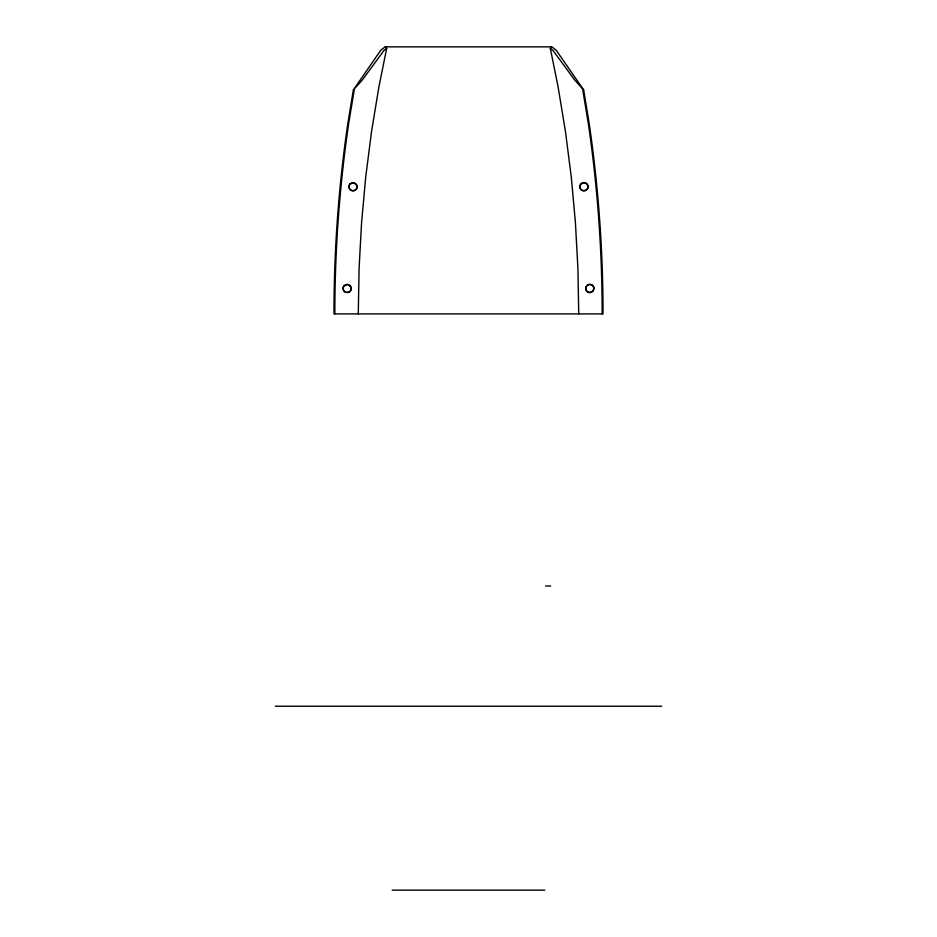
<?xml version="1.0" encoding="UTF-8"?>
<svg xmlns="http://www.w3.org/2000/svg" width="937" height="937" viewBox="0 0 937 937"><rect width="100%" height="100%" fill="white"/><g stroke="black" fill="none" stroke-linecap="round" stroke-linejoin="round"><path stroke-width="1.41" d="M358.262 313.895L359.094 268.181L361.588 222.537L365.723 177.011L371.52 131.672L378.958 86.567L386.665 48.501L385.575 46.85M578.738 313.895L577.906 268.181L575.412 222.537L571.277 177.011L565.479 131.672L558.042 86.567L550.335 48.501L551.424 46.85M353.354 89.94L347.838 123.45A1316.063 1316.063 0 0 0 333.982 313.895L603.018 313.895A1316.063 1316.063 0 0 0 589.162 123.45L583.646 89.94L556.262 50.282L551.87 46.85L385.13 46.85L380.738 50.282L353.354 89.94L362.42 79.868L384.111 50.282L386.665 48.501M354.245 89.776L348.669 123.567A1315.22 1315.22 0 0 0 334.837 313.895M545.557 586.012L550.651 586.012M275.337 706.229L661.663 706.229M392.205 890.15L544.795 890.15M550.335 48.501L552.889 50.282L574.58 79.868L583.646 89.94M582.755 89.776L588.331 123.567A1315.22 1315.22 0 0 1 602.163 313.895M588.003 186.393C588.518 190.363 582.744 192.436 580.612 189.051A3.994 3.912 84.8 0 1 580.272 184.987C581.818 181.298 587.85 182.387 588.003 186.393M593.894 288.116L592.945 291.091L590.169 292.508A4.205 4.111 89 0 1 587.206 291.559L586.492 290.775A3.994 3.912 89 0 1 586.164 286.722C587.698 283.033 593.742 284.122 593.894 288.116M349.946 184.097L349.372 184.987A3.818 3.549 -84.8 0 0 349.22 188.103C350.262 191.429 355.369 191.663 356.728 188.466A3.994 3.9 -84.8 0 0 356.88 185.35L353.776 182.727L349.946 184.097M344.055 285.832L343.481 286.722A3.818 3.549 -89 0 0 343.329 289.838C344.371 293.152 349.478 293.398 350.836 290.189A3.994 3.9 -89 0 0 350.988 287.085L347.885 284.45L344.055 285.832M350.426 189.836A4.064 4.064 0 0 0 357.056 187.447A4.064 4.064 0 0 0 351.68 182.902A4.064 4.064 0 0 0 350.426 189.836M587.206 291.559A4.064 4.064 0 0 0 593.847 289.182A4.064 4.064 0 0 0 588.459 284.625A4.064 4.064 0 0 0 587.206 291.559M581.327 189.836A4.064 4.064 0 0 0 587.956 187.447A4.064 4.064 0 0 0 582.58 182.902A4.064 4.064 0 0 0 581.327 189.836M344.535 291.559A4.064 4.064 0 0 0 351.164 289.182A4.064 4.064 0 0 0 345.788 284.625A4.064 4.064 0 0 0 344.535 291.559"/></g></svg>
